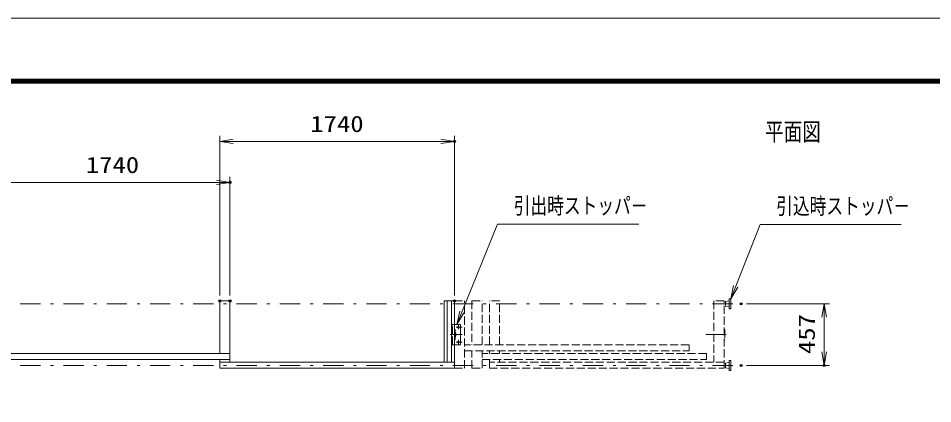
# Model space of a CAD drawing. Units: millimetres at full size. Extents: x -11880 to 11880, y -8400 to 8400.
# Drawn here: x -147 to 6635, y 5540 to 8400 of the extents above; entities that cross this region are included whole.
import ezdxf
from ezdxf.enums import TextEntityAlignment as Align

# ---------------------------------------------------------------- set-up
doc = ezdxf.new("R2010")
doc.units = ezdxf.units.MM
doc.header["$LTSCALE"] = 30
doc.header["$PDMODE"] = 32
doc.header["$PDSIZE"] = 15
doc.linetypes.add('USER1', pattern=[10.7, 5, -2.5, 0.7, -2.5])
doc.linetypes.add('USER2', pattern=[2.7, 2, -0.7])
for name, color, linetype, lineweight in [('0-0_D-TTL', 7, 'Continuous', 18), ('0-2_外形線', 7, 'Continuous', 18), ('0-3_寸法線', 3, 'Continuous', 18), ('0-4_0', 7, 'Continuous', 18), ('0-6_細線', 4, 'Continuous', 18), ('0-8_軸線', 6, 'USER1', 18), ('0-9_01', 4, 'Continuous', 18), ('0-A_隠れ線', 4, 'USER2', 18)]:
    doc.layers.add(name, color=color, linetype=linetype, lineweight=lineweight)
doc.layers.add('0-1_文字', color=254, linetype='Continuous')
doc.layers.add('0-5_DEFPOINTS', color=7, linetype='Continuous')
doc.styles.add('ＭＳ ゴシック', font='')
doc.styles.get('ＭＳ ゴシック').set_extended_font_data('MS Gothic')

# ---------------------------------------------------------------- blocks, each defined once
blk = doc.blocks.new('_OPEN')
at = {"layer": '0-4_0'}
blk.add_line((0, 0), (-30, 0), dxfattribs=at)
blk.add_lwpolyline([(-30, 5), (0, 0), (-30, -5)], dxfattribs=at)
blk = doc.blocks.new('S167')
at = {"layer": '0-3_寸法線'}
for points in [[(12860512.5, -26364489.3), (12829113.3, -26364489.3), (12821160.5, -26384071.9), (12820031.7, -26386851.4)], [(12820697.2, -26383883.8), (12820031.7, -26386851.4), (12821623.7, -26384260)]]:
    blk.add_lwpolyline(points, dxfattribs=at)
at = {"layer": '0-3_寸法線', "color": 254, "style": 'ＭＳ ゴシック', "width": 0.75}
blk.add_text('引出時ストッパ－', height=3637, dxfattribs=at).set_placement((12832691.7, -26363298.7), align=Align.BOTTOM_LEFT)
blk = doc.blocks.new('S168')
at = {"layer": '0-3_寸法線'}
for points in [[(12918923.6, -26364560.9), (12887524.4, -26364560.9), (12882097.4, -26378330.4), (12880997.3, -26381121.4)], [(12881632.2, -26378147.1), (12880997.3, -26381121.4), (12882562.5, -26378513.7)]]:
    blk.add_lwpolyline(points, dxfattribs=at)
at = {"layer": '0-3_寸法線', "color": 254, "style": 'ＭＳ ゴシック', "width": 0.75}
blk.add_text('引込時ストッパ－', height=3637, dxfattribs=at).set_placement((12891102.8, -26363370.4), align=Align.BOTTOM_LEFT)

msp = doc.modelspace()

# ---------------------------------------------------------------- linework, layer by layer
at = {"layer": '0-0_D-TTL'}
for points in [[(-11879.6, -8399.67), (11880.4, -8399.67), (11880.4, 8400.33), (-11879.6, 8400.33)], [(-11115.88, 7948.05), (11116.69, 7948.05), (11116.69, -7609.09), (-11115.88, -7609.09)], [(-11108.81, 7940.98), (11109.62, 7940.98), (11109.62, -7602.02), (-11108.81, -7602.02)], [(-11101.74, 7933.91), (11102.55, 7933.91), (11102.55, -7594.95), (-11101.74, -7594.95)], [(-11094.67, 7926.84), (11095.47, 7926.84), (11095.47, -7587.88), (-11094.67, -7587.88)], [(-11087.6, 7919.76), (11088.4, 7919.76), (11088.4, -7580.81), (-11087.6, -7580.81)]]:
    msp.add_lwpolyline(points, close=True, dxfattribs=at)
at = {"layer": '0-2_外形線'}
for p, q in [((1422.54, 5847.74), (1422.54, 6302.74)), ((3034.04, 6302.74), (3034.04, 5847.74)), ((3066.04, 6302.74), (3066.04, 5847.74)), ((3087.54, 5802.74), (3087.54, 6302.74)), ((3131.54, 6127.74), (3087.54, 6127.74)), ((3131.54, 5977.74), (3131.54, 6127.74)), ((3131.54, 5977.74), (3087.54, 5977.74)), ((-317.46, 5912.74), (1422.54, 5912.74)), ((-317.46, 5867.74), (1422.54, 5867.74)), ((1347.54, 5802.74), (1347.54, 5867.74)), ((3087.54, 5847.74), (1347.54, 5847.74)), ((1347.54, 5802.74), (3087.54, 5802.74))]:
    msp.add_line(p, q, dxfattribs=at)
for points in [[(1347.54, 5912.74), (1347.54, 6302.74), (1422.54, 6302.74)], [(3087.54, 6302.74), (3012.54, 6302.74), (3012.54, 5847.74)], [(3087.54, 6090.24), (3093.54, 6090.24), (3093.54, 6015.24), (3087.54, 6015.24)]]:
    msp.add_lwpolyline(points, dxfattribs=at)
for centre in [(3116.54, 6107.74), (3096.54, 6052.74), (3116.54, 5997.74)]:
    msp.add_circle(centre, 6.5, dxfattribs=at)
at = {"layer": '0-3_寸法線'}
for p, q in [((1347.54, 6342.74), (1347.54, 7527.1)), ((1347.54, 7487.1), (3087.54, 7487.1)), ((3087.54, 6342.74), (3087.54, 7527.1)), ((1422.54, 6342.74), (1422.54, 7222.74)), ((-317.46, 7182.74), (1422.54, 7182.74)), ((5254.56, 6281.24), (5870.04, 6281.24)), ((5830.04, 6281.24), (5830.04, 5824.24)), ((5254.56, 5824.24), (5870.04, 5824.24))]:
    msp.add_line(p, q, dxfattribs=at)
at = {"layer": '0-5_DEFPOINTS'}
for p in [(3087.54, 7487.1), (1422.54, 7182.74), (1347.54, 6302.74), (1422.54, 6302.74), (3087.54, 6302.74), (5214.56, 6281.24), (5214.56, 5824.24), (5830.04, 5824.24)]:
    msp.add_point(p, dxfattribs=at)
at = {"layer": '0-6_細線'}
msp.add_line((3292.54, 5856.74), (3292.54, 5857.74), dxfattribs=at)
at = {"layer": '0-8_軸線'}
for p, q in [((-2059.27, 6281.24), (5214.56, 6281.24)), ((3143.74, 6107.74), (3099.78, 6107.74)), ((3116.54, 6092.53), (3116.54, 6127.74)), ((3143.74, 6052.74), (3057.04, 6052.74)), ((3096.54, 6036.86), (3096.54, 6069.09)), ((4952.98, 6052.74), (5147.07, 6052.74)), ((3143.74, 5997.74), (3099.78, 5997.74)), ((3116.54, 5977.74), (3116.54, 6013.42)), ((-2059.27, 5824.24), (5209.25, 5824.24))]:
    msp.add_line(p, q, dxfattribs=at)
at = {"layer": '0-9_01', "color": 7}
for p, q in [((5125.54, 6306.24), (5125.54, 6256.24)), ((5125.54, 5847.24), (5098.54, 5842.24)), ((5098.54, 5842.24), (5098.54, 5806.24)), ((5125.54, 5799.24), (5125.54, 5849.24)), ((5098.54, 5806.24), (5125.54, 5801.24))]:
    msp.add_line(p, q, dxfattribs=at)
for points in [[(5125.54, 6306.24), (5125.54, 6318.74), (5137.54, 6318.74), (5137.54, 6243.74), (5125.54, 6243.74), (5125.54, 6256.24)], [(5125.54, 6258.24), (5098.54, 6263.24), (5098.54, 6299.24), (5125.54, 6304.24)], [(5125.54, 5849.24), (5125.54, 5861.74), (5137.54, 5861.74), (5137.54, 5786.74), (5125.54, 5786.74), (5125.54, 5799.24)]]:
    msp.add_lwpolyline(points, dxfattribs=at)
at = {"layer": '0-A_隠れ線'}
for p, q in [((3087.54, 6302.74), (3162.54, 6302.74)), ((3217.54, 6302.74), (3217.54, 5977.74)), ((3217.54, 6302.74), (3292.54, 6302.74)), ((3292.54, 5977.74), (3292.54, 6302.74)), ((3347.54, 5977.74), (3347.54, 6302.74)), ((3422.54, 6302.74), (3347.54, 6302.74)), ((3422.54, 5977.74), (3422.54, 6302.74)), ((5012.54, 6302.74), (5012.54, 5847.74)), ((5087.54, 6302.74), (5012.54, 6302.74)), ((5087.54, 5802.74), (5087.54, 6302.74)), ((3066.54, 5977.74), (3066.54, 6127.74)), ((3087.54, 6127.74), (3066.54, 6127.74)), ((3072.54, 5977.74), (3072.54, 6127.74)), ((3087.54, 5977.74), (3066.54, 5977.74)), ((4827.54, 5977.74), (3162.54, 5977.74)), ((4827.54, 5932.74), (4827.54, 5977.74)), ((3162.54, 5932.74), (4827.54, 5932.74)), ((3217.54, 5802.74), (3217.54, 5932.74)), ((3292.54, 5802.74), (3292.54, 5932.74)), ((4957.54, 5912.74), (3292.54, 5912.74)), ((3347.54, 5932.74), (3347.54, 5912.74)), ((3422.54, 5932.74), (3422.54, 5912.74)), ((3347.54, 5802.74), (3347.54, 5867.74)), ((5087.54, 5847.74), (3347.54, 5847.74)), ((3422.54, 5867.74), (3422.54, 5847.74)), ((3217.54, 5802.74), (3292.54, 5802.74)), ((3347.54, 5802.74), (5087.54, 5802.74))]:
    msp.add_line(p, q, dxfattribs=at)
for points in [[(3087.54, 5802.74), (3162.54, 5802.74), (3162.54, 6302.74)], [(5087.54, 6090.24), (5093.54, 6090.24), (5093.54, 6015.24), (5087.54, 6015.24)], [(3292.54, 5867.74), (4957.54, 5867.74), (4957.54, 5912.74)]]:
    msp.add_lwpolyline(points, dxfattribs=at)

# ---------------------------------------------------------------- block references
at = {"layer": '0-3_寸法線', "xscale": 3.333333, "yscale": 3.333333}
for p, rotation in [((1347.54, 7487.1), 180), ((5830.04, 6281.24), 90), ((5830.04, 5824.24), 270)]:
    msp.add_blockref('_OPEN', p, dxfattribs=dict(at, rotation=rotation))
at = {"layer": '0-3_寸法線'}
for name, p, xscale, yscale in [('_OPEN', (3087.54, 7487.1), 3.333333, 3.333333), ('_OPEN', (1422.54, 7182.74), 3.333333, 3.333333), ('S167', (-424229.03, 885689.45), 0.03333333, 0.03333333), ('S168', (-424229.03, 885689.45), 0.03333333, 0.03333333)]:
    msp.add_blockref(name, p, dxfattribs=dict(at, xscale=xscale, yscale=yscale))

# ---------------------------------------------------------------- texts
at = {"layer": '0-1_文字', "style": 'ＭＳ ゴシック', "width": 0.75}
msp.add_text('平面図', height=134.6, dxfattribs=at).set_placement((5392.18, 7450.79), align=Align.BOTTOM_LEFT)
at = {"layer": '0-3_寸法線', "color": 254, "style": 'ＭＳ ゴシック', "width": 1.2}
for p in [(2018.34, 7519.79), (353.34, 7215.42)]:
    msp.add_text('1740', height=121.2, dxfattribs=at).set_placement(p, align=Align.BOTTOM_LEFT)
msp.add_text('457', height=121.2, rotation=90, dxfattribs=at).set_placement((5797.35, 5908.74), align=Align.BOTTOM_LEFT)

doc.saveas('drawing.dxf')
